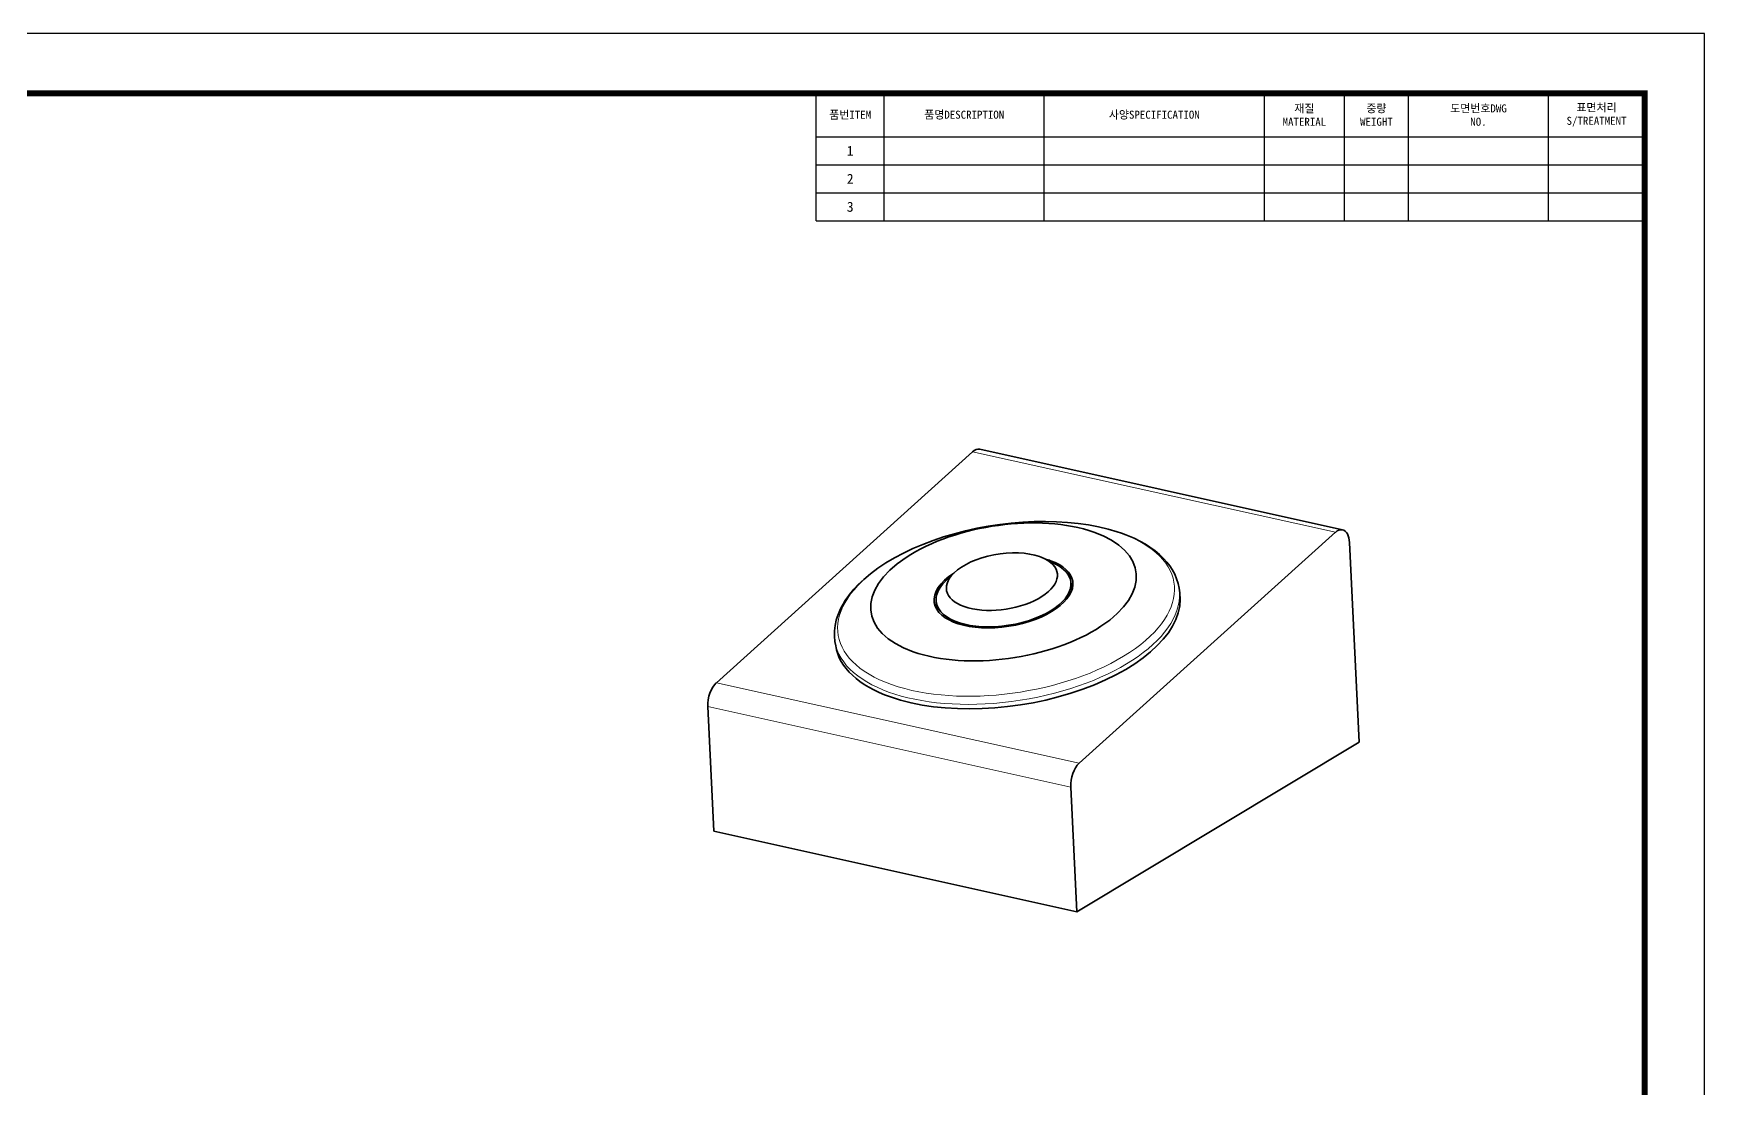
# Model space of a CAD drawing. Header units: millimetres. Extents: x 0 to 841, y 0 to 594.
# Drawn here: x 423.4 to 841, y 330.3 to 594 of the extents above; entities that cross this region are included whole.
import ezdxf

# ---------------------------------------------------------------- set-up
doc = ezdxf.new("R2010")
doc.units = ezdxf.units.MM
doc.layers.add('DIM', color=6, linetype='Continuous')
doc.styles.get("Standard").update_dxf_attribs({"font": 'arial.ttf'})

# ---------------------------------------------------------------- blocks, each defined once
blk = doc.blocks.new('A$C340F3AC1')
at = {"color": 7, "lineweight": 35}
for p, q in [((66.13, 114.92), (2.12, 57.22)), ((67.92, 115.55), (158.6, 95.44)), ((156.81, 94.8), (92.79, 37.1)), ((162.71, 42.38), (160.34, 92.25)), ((0, 51.28), (1.49, 20.12)), ((92.16, 0), (162.71, 42.38)), ((90.67, 31.16), (92.16, 0)), ((1.49, 20.12), (92.16, 0))]:
    blk.add_line(p, q, dxfattribs=at)
at = {"color": 7, "lineweight": 13}
for p, q in [((66.13, 114.92), (156.81, 94.8)), ((2.12, 57.22), (92.79, 37.1)), ((0, 51.28), (90.67, 31.16))]:
    blk.add_line(p, q, dxfattribs=at)
at = {"color": 7, "lineweight": 35, "ltscale": 0.075474}
blk.add_line((84.21, 88.17), (86.9, 86.82), dxfattribs=at)
at = {"color": 7, "lineweight": 35, "ltscale": 0.075476}
blk.add_line((61.52, 84.66), (59.35, 82.56), dxfattribs=at)
at = {"color": 7, "lineweight": 35, "ltscale": 0.051584}
blk.add_line((90.98, 80.47), (90.67, 82.51), dxfattribs=at)
at = {"color": 7, "lineweight": 35, "ltscale": 0.028584}
for p, q in [((117.92, 79.7), (117.74, 80.83)), ((31.94, 66.4), (31.76, 67.53))]:
    blk.add_line(p, q, dxfattribs=at)
at = {"color": 7, "lineweight": 35, "ltscale": 0.051587}
blk.add_line((57.38, 75.27), (57.07, 77.31), dxfattribs=at)
at = {"color": 7, "lineweight": 35}
for points in [[(31.76, 67.53), (31.63, 68.87), (31.64, 70.2), (31.79, 71.52), (32.08, 72.84), (32.32, 73.64), (32.61, 74.45), (32.94, 75.25), (33.32, 76.04), (33.77, 76.85), (34.26, 77.66), (34.8, 78.45), (35.38, 79.24), (36.51, 80.59), (37.58, 81.73), (38.94, 83.02), (40.64, 84.45), (42.5, 85.83), (44.5, 87.15), (46.62, 88.41), (48.88, 89.6), (51.24, 90.72), (53.71, 91.78), (56.27, 92.75), (58.91, 93.64), (61.62, 94.45), (64.39, 95.17), (67.21, 95.8), (70.05, 96.33), (72.92, 96.77), (75.8, 97.1), (78.67, 97.34), (81.52, 97.48), (84.35, 97.52), (87.13, 97.45), (89.86, 97.28), (92.52, 97.01), (95.1, 96.64), (97.6, 96.17), (99.99, 95.6), (102.28, 94.93), (103.38, 94.56)], [(117.74, 80.83), (117.51, 81.98), (117.14, 83.17), (116.65, 84.34), (116.03, 85.48), (115.4, 86.44), (114.67, 87.38), (113.86, 88.29), (112.85, 89.25), (111.76, 90.17), (110.46, 91.1), (109.34, 91.81), (108.1, 92.51), (106.49, 93.3), (104.45, 94.16), (103.38, 94.56)]]:
    blk.add_lwpolyline(points, dxfattribs=at)
for centre, major_axis, ratio, start_param, end_param in [((66.84, 110.67), (-1.08, -4.88), 0.535789, 3.141576, 3.786521), ((73.87, 79.91), (33.11, 5.12), 0.496798, 3.888347, 10.171532), ((157.51, 90.55), (-1.08, -4.88), 0.535789, 3.141576, 3.786521), ((157.51, 90.55), (-1.08, -4.88), 0.535789, 2.041192, 3.141576), ((73.47, 82.48), (13.84, 2.14), 0.496798, 2.532066, 6.892718), ((73.47, 82.48), (13.84, 2.14), 0.496798, 0.746754, 2.532066), ((73.47, 82.48), (13.84, 2.14), 0.496798, 0.609533, 0.746754), ((73.87, 79.91), (17.29, 2.67), 0.496798, 0.746754, 0.849096), ((73.87, 79.91), (17.29, 2.67), 0.496798, 6.283178, 7.02994), ((73.87, 79.91), (17.29, 2.67), 0.496798, 2.292499, 3.141586), ((73.87, 79.91), (16.8, 2.6), 0.496798, 6.283178, 6.892718), ((74.93, 73.05), (42.99, 6.65), 0.496798, 3.888347, 6.283178), ((73.87, 79.91), (17.29, 2.67), 0.496798, 3.141586, 6.283178), ((73.87, 79.91), (16.8, 2.6), 0.496798, 2.532066, 3.141586), ((73.87, 79.91), (16.8, 2.6), 0.496798, 3.141586, 6.283178), ((74.93, 73.05), (42.99, 6.65), 0.496798, 3.141586, 3.888347), ((2.82, 52.97), (-1.08, -4.88), 0.535789, 3.786521, 5.182785), ((93.5, 32.85), (-1.08, -4.88), 0.535789, 3.786521, 5.182785)]:
    blk.add_ellipse(centre, major_axis=major_axis, ratio=ratio, start_param=start_param, end_param=end_param, dxfattribs=at)
at = {"color": 7, "lineweight": 13}
for centre, major_axis, start_param, end_param in [((74.52, 75.68), (41.97, 6.49), 3.888347, 10.171532), ((74.75, 74.18), (42.99, 6.65), 3.141586, 6.283178)]:
    blk.add_ellipse(centre, major_axis=major_axis, ratio=0.496798, start_param=start_param, end_param=end_param, dxfattribs=at)

msp = doc.modelspace()

# ---------------------------------------------------------------- linework, layer by layer
for p, q in [((619, 547.167), (619, 579)), ((636, 547.167), (636, 579)), ((676, 547.167), (676, 579)), ((731, 547.167), (731, 579)), ((751, 547.167), (751, 579)), ((767, 547.167), (767, 579)), ((802, 547.167), (802, 579)), ((619, 568.167), (826, 568.167)), ((619, 561.167), (826, 561.167)), ((619, 554.167), (826, 554.167)), ((619, 547.167), (826, 547.167))]:
    msp.add_line(p, q)
msp.add_lwpolyline([(0, 0), (841, 0), (841, 594), (0, 594)], close=True)
at = {"const_width": 1.5}
msp.add_lwpolyline([(15, 15), (826, 15), (826, 579), (15, 579)], close=True, dxfattribs=at)

# ---------------------------------------------------------------- block references
at = {"layer": 'DIM', "linetype": 'Continuous'}
msp.add_blockref('A$C340F3AC1', (591.942, 374.537), dxfattribs=at)

# ---------------------------------------------------------------- texts
at = {"attachment_point": 5}
for s, width, insert, char_height in [('{\\fGulim|b0|i0|c129|p50;재질\\Ftxt|c129;\\PMATERIAL}', 7.2402, (741, 573.583), 2), ('{\\fGulim|b0|i0|c129|p50;중량\\Ftxt|c129;\\PWEIGHT}', 7.2402, (759, 573.583), 2), ('{\\fGulim|b0|i0|c129|p50;도면번호\\Ftxt|c129;DWG NO.}', 16.6747, (784.5, 573.583), 2), ('{\\fGulim|b0|i0|c129|p50;표면처리\\Ftxt|c129;\\PS/TREATMENT}', 16.6747, (814, 573.583), 2), ('{\\fGulim|b0|i0|c129|p50;품번\\Ftxt|c129;ITEM}', 4.8139, (627.5, 573.583), 2), ('{\\fGulim|b0|i0|c129|p50;품명\\Ftxt|c129;DESCRIPTION}', 18.09779, (656, 573.583), 2), ('{\\fGulim|b0|i0|c129|p50;사양\\Ftxt|c129;SPECIFICATION}', 20.66134, (703.5, 573.583), 2), ('{\\Ftxt|c0;1}', 7, (627.5, 564.667), 2.5), ('{\\Ftxt|c0;2}', 7, (627.5, 557.667), 2.5), ('{\\Ftxt|c0;3}', 7, (627.5, 550.667), 2.5)]:
    msp.add_mtext_dynamic_manual_height_columns(s, width=width, gutter_width=12.5, heights=[0], dxfattribs=dict(at, insert=insert, char_height=char_height))

doc.saveas('drawing.dxf')
